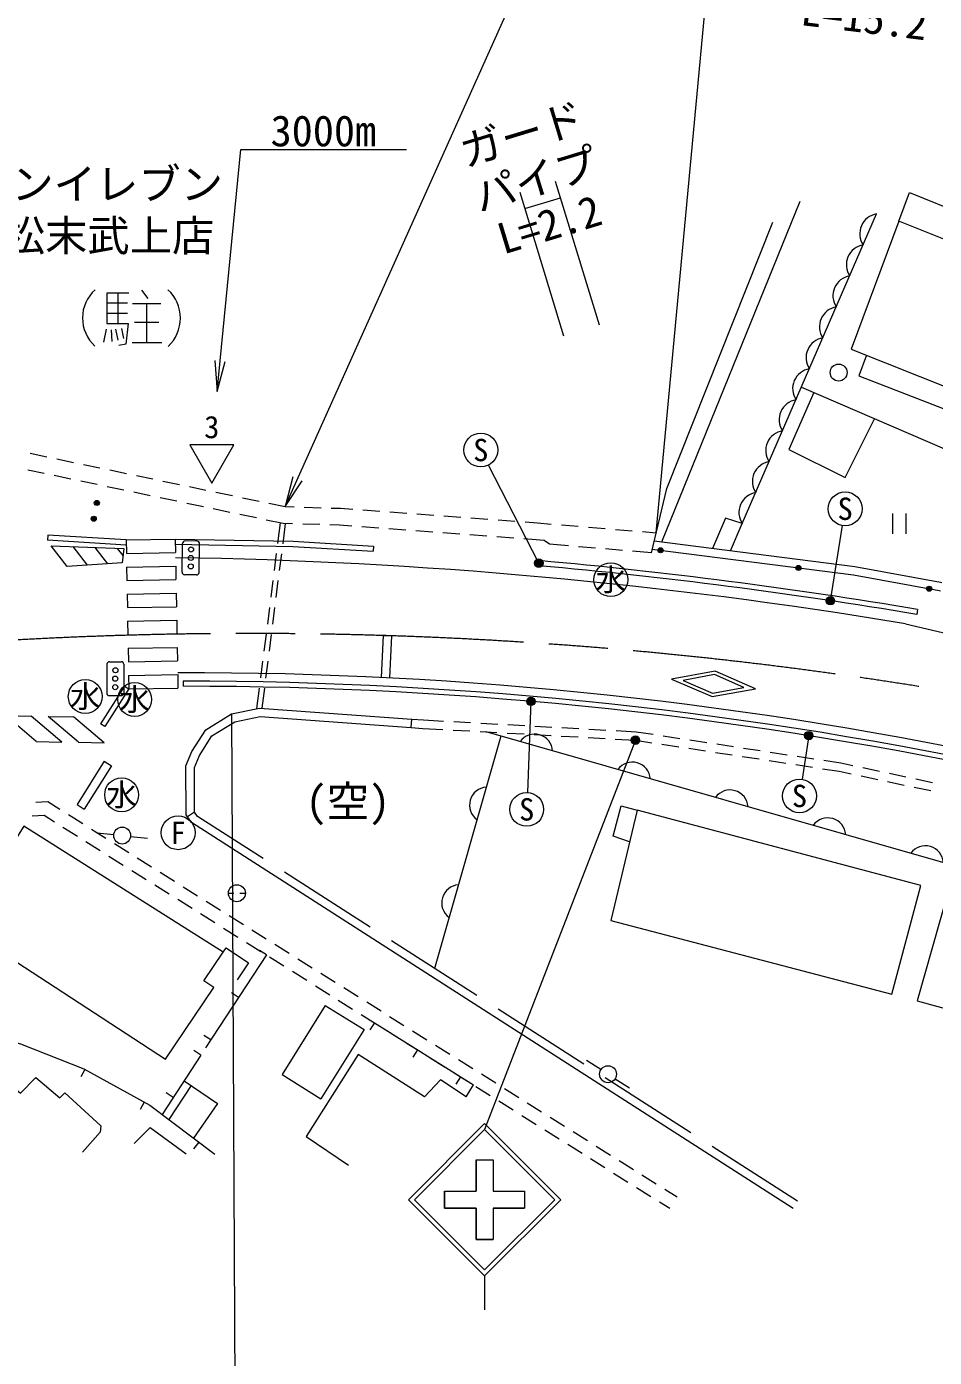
# Model space of a CAD drawing. Units: millimetres, scale not verified. Extents: x 40000 to 680000, y 20000 to 380000.
# Drawn here: x 186620 to 240230, y 262076 to 340678 of the extents above; entities that cross this region are included whole.
import ezdxf
from ezdxf.enums import TextEntityAlignment as Align

# ---------------------------------------------------------------- set-up
doc = ezdxf.new("R2010")
doc.units = ezdxf.units.MM
doc.header["$LTSCALE"] = 1000
doc.linetypes.add('CHAIN', pattern=[18.5, 12, -1.5, 3.5, -1.5])
doc.linetypes.add('DASHED', pattern=[7.5, 6, -1.5])
for name, color, linetype, lineweight in [('M-BGD', 7, 'Continuous', 13), ('M-BGD-EXST', 7, 'Continuous', 13), ('M-BMK', 2, 'CHAIN', 13), ('M-BMK-SRVR', 3, 'Continuous', 13), ('M-STR-HTXT', 7, 'Continuous', 13), ('M-STR-STRC', 7, 'Continuous', 13)]:
    doc.layers.add(name, color=color, linetype=linetype, lineweight=lineweight)
doc.layers.add('M-BMK-HTXT', color=7, linetype='Continuous')
doc.styles.add('ＭＳ ゴシック', font='')
doc.styles.get('ＭＳ ゴシック').set_extended_font_data('MS Gothic')

# ---------------------------------------------------------------- blocks, each defined once
blk = doc.blocks.new('open_arrow')
at = {"color": 0, "linetype": 'Continuous', "lineweight": -2}
blk.add_lwpolyline([(7.5, 1.25), (0, 0), (7.5, -1.25)], dxfattribs=at)

msp = doc.modelspace()

# ---------------------------------------------------------------- hatches: boundary and pattern name
at = {"layer": 'M-BGD'}
for points in [[(190618, 312543, -0.41421), (190768, 312693, -0.41421), (190918, 312543, -1)], [(190432, 311613, -0.41421), (190582, 311763, -0.41421), (190732, 311613, -1)], [(223905, 309749, -0.41421), (224055, 309899, -0.41421), (224205, 309749, -1)], [(232052, 308705, -0.41421), (232202, 308855, -0.41421), (232352, 308705, -1)], [(239771, 307479, -0.41421), (239921, 307629, -0.41421), (240071, 307479, -1)]]:
    msp.add_hatch(color=256, dxfattribs=at).paths.add_polyline_path(points)
at = {"layer": 'M-STR-HTXT'}
for points in [[(216951, 309223, -1), (216793, 308749, -1)], [(234292, 306914, -1), (233884, 306625, -0.41421), (233943, 306973, -0.41421)], [(216217, 300654, -1), (216588, 300990, -0.41421), (216570, 300637, -0.41421)], [(222790, 298650, -1), (222351, 298411, -0.41421), (222451, 298750, -0.41421)], [(232607, 298654, -0.41421), (232664, 299003, -0.41421), (233013, 298946, -1)]]:
    msp.add_hatch(color=256, dxfattribs=at).paths.add_polyline_path(points)

# ---------------------------------------------------------------- linework, layer by layer
at = {"layer": 'M-BGD'}
for p, q in [((224127, 310244), (232311, 330374)), ((228885, 311320), (236817, 329610)), ((192664, 324935), (191352, 324935)), ((191352, 324935), (191352, 323140)), ((192008, 324935), (192008, 323140)), ((193409, 325115), (193786, 324623)), ((191352, 324361), (192582, 324361)), ((192868, 324328), (194549, 324328)), ((193696, 324328), (193696, 322017)), ((191352, 323754), (192573, 323754)), ((191352, 323140), (192623, 323140)), ((192623, 323140), (192483, 321918)), ((192991, 323213), (194426, 323213)), ((191319, 322804), (191164, 322041)), ((191606, 322763), (191655, 322082)), ((191868, 322804), (192000, 322156)), ((192221, 322845), (192336, 322263)), ((192483, 321918), (192065, 321845)), ((192844, 322017), (194598, 322017)), ((232383, 319385), (249571, 311941)), ((186838, 315474), (187817, 315269)), ((187660, 314281), (186682, 314486)), ((188404, 315146), (189383, 314941)), ((189970, 314818), (190949, 314614)), ((191537, 314491), (192515, 314286)), ((189226, 313953), (188248, 314158)), ((190792, 313625), (189814, 313830)), ((193103, 314163), (194081, 313958)), ((194669, 313835), (195647, 313630)), ((192358, 313297), (191380, 313502)), ((193925, 312969), (192946, 313174)), ((195491, 312641), (194512, 312846)), ((196235, 313507), (197213, 313302)), ((197801, 313179), (198779, 312974)), ((199367, 312851), (200345, 312646)), ((197057, 312313), (196078, 312518)), ((198623, 311985), (197644, 312190)), ((200933, 312523), (201879, 312325)), ((201879, 312325), (202416, 312309)), ((203015, 312291), (204015, 312260)), ((204615, 312242), (205151, 312226)), ((205151, 312226), (205882, 312172)), ((206480, 312128), (207478, 312054)), ((200189, 311657), (199210, 311862)), ((201761, 311328), (200776, 311534)), ((201460, 310144), (201614, 311359)), ((202331, 311311), (201761, 311328)), ((201761, 310137), (201912, 311323)), ((203930, 311263), (202930, 311293)), ((208076, 312010), (209073, 311936)), ((209672, 311892), (210669, 311818)), ((211267, 311774), (212265, 311700)), ((212863, 311656), (213860, 311582)), ((214459, 311538), (215456, 311464)), ((216054, 311420), (216785, 311366)), ((216785, 311366), (217604, 311298)), ((237751, 311928), (237751, 310728)), ((238551, 311928), (238551, 310728)), ((205099, 311227), (204530, 311245)), ((205817, 311174), (205099, 311227)), ((207412, 311056), (206415, 311130)), ((209008, 310938), (208011, 311012)), ((210604, 310820), (209606, 310894)), ((212199, 310702), (211202, 310776)), ((213795, 310584), (212798, 310658)), ((215391, 310466), (214393, 310540)), ((218202, 311247), (219198, 311164)), ((219796, 311114), (220793, 311031)), ((221391, 310981), (222387, 310897)), ((222985, 310847), (223804, 310779)), ((216707, 310369), (215989, 310422)), ((217194, 310328), (216707, 310369)), ((217493, 310103), (217194, 310328)), ((218613, 310009), (217493, 310103)), ((220207, 309875), (219211, 309959)), ((221802, 309742), (220805, 309825)), ((223519, 309598), (222400, 309692)), ((201258, 308556), (201384, 309548)), ((201560, 308550), (201686, 309542)), ((201057, 306969), (201183, 307961)), ((201358, 306962), (201484, 307954)), ((200856, 305382), (200981, 306374)), ((201157, 305375), (201283, 306367)), ((200654, 303795), (200780, 304787)), ((200956, 303788), (201082, 304780)), ((200453, 302207), (200579, 303199)), ((200755, 302200), (200880, 303192)), ((200224, 300397), (200378, 301612)), ((200529, 300419), (200679, 301605)), ((209337, 299279), (209373, 299778)), ((209373, 299778), (210052, 299728)), ((210052, 299728), (211245, 299662)), ((211844, 299629), (212842, 299573)), ((213441, 299540), (214440, 299484)), ((209337, 299279), (210020, 299229)), ((210020, 299229), (211203, 299164)), ((214630, 298771), (210709, 285051)), ((211802, 299130), (212800, 299075)), ((213400, 299041), (214398, 298986)), ((260077, 285782), (213756, 299021)), ((214997, 298952), (215995, 298897)), ((215039, 299451), (216037, 299395)), ((216595, 298863), (217593, 298808)), ((216636, 299362), (217635, 299306)), ((218192, 298774), (219191, 298719)), ((218234, 299273), (219232, 299217)), ((219831, 299184), (220830, 299128)), ((221429, 299095), (222622, 299029)), ((222622, 299029), (223619, 298877)), ((224212, 298787), (225201, 298636)), ((219790, 298685), (220788, 298630)), ((221387, 298597), (222570, 298531)), ((222570, 298531), (223548, 298382)), ((224141, 298292), (225130, 298141)), ((225723, 298051), (226712, 297901)), ((225794, 298546), (226782, 298396)), ((227375, 298306), (228364, 298155)), ((228957, 298065), (229946, 297915)), ((227305, 297811), (228293, 297660)), ((228887, 297570), (229875, 297420)), ((230468, 297329), (231457, 297179)), ((230539, 297824), (231528, 297674)), ((232121, 297584), (233110, 297434)), ((233703, 297343), (234700, 297192)), ((234700, 297192), (235420, 297038)), ((232050, 297089), (233039, 296939)), ((233632, 296848), (234610, 296700)), ((234610, 296700), (235319, 296549)), ((235906, 296424), (236884, 296216)), ((236007, 296914), (236985, 296705)), ((237572, 296581), (238550, 296372)), ((237471, 296091), (238449, 295883)), ((239036, 295758), (240014, 295550)), ((239137, 296248), (240115, 296039)), ((187157, 294878), (187869, 294900)), ((187869, 294900), (188582, 294453)), ((186938, 294071), (187650, 294093)), ((187650, 294093), (188260, 293710)), ((189090, 294133), (189937, 293602)), ((196541, 294278), (196129, 293994)), ((188768, 293391), (189615, 292859)), ((190445, 293282), (191292, 292751)), ((190123, 292540), (190970, 292008)), ((191763, 292948), (190768, 293047)), ((191800, 292431), (192647, 291899)), ((192758, 292848), (193753, 292749)), ((191478, 291689), (192325, 291157)), ((192833, 290838), (193679, 290306)), ((193155, 291580), (194002, 291048)), ((194510, 290729), (195357, 290197)), ((194188, 289987), (195034, 289455)), ((195865, 289878), (196711, 289346)), ((198540, 289492), (198865, 289492)), ((199215, 289492), (199540, 289492)), ((195542, 289136), (196389, 288604)), ((197219, 289027), (198066, 288495)), ((196897, 288285), (197744, 287753)), ((198574, 288176), (199421, 287644)), ((198252, 287434), (199099, 286902)), ((199929, 287325), (200776, 286793)), ((199607, 286583), (200454, 286051)), ((200785, 285843), (200367, 286117)), ((201284, 286474), (202131, 285942)), ((200785, 285843), (197190, 280352)), ((200962, 285732), (201809, 285200)), ((202639, 285623), (203486, 285091)), ((202317, 284881), (203164, 284349)), ((203994, 284772), (204841, 284240)), ((203672, 284030), (204519, 283498)), ((205349, 283921), (206196, 283389)), ((199142, 283333), (198723, 283607)), ((205027, 283179), (205873, 282647)), ((206704, 283070), (207551, 282538)), ((204257, 282866), (201703, 278779)), ((204257, 282866), (206547, 281435)), ((206382, 282328), (207228, 281796)), ((208059, 282219), (208905, 281687)), ((206547, 281435), (203993, 277348)), ((207162, 281837), (206897, 281414)), ((207162, 281837), (213009, 278165)), ((207736, 281476), (208583, 280945)), ((197498, 280823), (197080, 281097)), ((209091, 280625), (209938, 280094)), ((209413, 281368), (210260, 280836)), ((196916, 279934), (194619, 276428)), ((196916, 279934), (196497, 280208)), ((209703, 280241), (209437, 279818)), ((210768, 280517), (211615, 279985)), ((190061, 279085), (189820, 278647)), ((210446, 279774), (211293, 279242)), ((212123, 279666), (212970, 279134)), ((220536, 279071), (219694, 279611)), ((201703, 278779), (203993, 277348)), ((211801, 278923), (212648, 278391)), ((212243, 278646), (211977, 278222)), ((213478, 278815), (214325, 278283)), ((221377, 278531), (222219, 277991)), ((195272, 277425), (194854, 277698)), ((196335, 278135), (195019, 276125)), ((212570, 277466), (213009, 278165)), ((213156, 278072), (214003, 277540)), ((214833, 277964), (215680, 277432)), ((193565, 277156), (193324, 276718)), ((214511, 277221), (215358, 276689)), ((216188, 277113), (217035, 276581)), ((215866, 276370), (216713, 275838)), ((217543, 276262), (218390, 275730)), ((217221, 275519), (218067, 274987)), ((218898, 275411), (219745, 274879)), ((196785, 274789), (196483, 274390)), ((218576, 274668), (219422, 274136)), ((220253, 274559), (221099, 274028)), ((219930, 273817), (220777, 273285)), ((221607, 273708), (222454, 273177)), ((221285, 272966), (222132, 272434)), ((222962, 272857), (223809, 272325)), ((222640, 272115), (223487, 271583)), ((224317, 272006), (225030, 271558)), ((223995, 271264), (224605, 270881))]:
    msp.add_line(p, q, dxfattribs=at)
at = {"layer": 'M-BGD', "linetype": 'DASHED'}
msp.add_line((228193, 309722), (228885, 311320), dxfattribs=at)
for points in [[(238135, 329189), (238767, 330883), (244824, 328429)], [(236215, 321274), (235759, 320060), (244033, 316844), (244483, 317969)], [(228885, 311320), (227902, 311649), (227119, 309860)], [(232153, 271295), (196710, 294032), (196541, 294278)], [(198227, 286012), (198402, 286273), (199729, 285384), (199055, 284378)]]:
    msp.add_lwpolyline(points, dxfattribs=at)
at = {"layer": 'M-BGD'}
for points in [[(223519, 309598), (224435, 313391), (230691, 329122)], [(233120, 319066), (231637, 315694), (234968, 314041), (236691, 317519)], [(223570, 309811), (235450, 308288), (240507, 307373), (240583, 307359)], [(223689, 310300), (235527, 308783), (240598, 307865), (240677, 307850)], [(231883, 270874), (196355, 293665), (196041, 294121), (196026, 297011), (196375, 297867), (197195, 299148), (198729, 300083), (200379, 300430), (209373, 299778)], [(196541, 294278), (196527, 296914), (196821, 297636), (197554, 298781), (198916, 299611), (200413, 299926), (209337, 299279)], [(222224, 292519), (221267, 292867), (221740, 294648), (222672, 294401)], [(178529, 282210), (180128, 281992), (182581, 281585), (186256, 280590), (190007, 279115), (193902, 276970), (197734, 274070)], [(212570, 277466), (211071, 278465), (210123, 277459), (206197, 279964), (203120, 275130), (205634, 273425)], [(179480, 273866), (176966, 276168), (179793, 279180), (181953, 277361), (184077, 279522), (186266, 277690), (187160, 278607), (188590, 277407), (188878, 277694), (191001, 275758), (190968, 275378), (189913, 274194)], [(195921, 278416), (197897, 277073), (196480, 275019)], [(192962, 274705), (193919, 275645), (196046, 274095)]]:
    msp.add_lwpolyline(points, dxfattribs=at)
for points in [[(238135, 329189), (235315, 321633), (245552, 317542), (246996, 321176), (247657, 320974), (248757, 323985), (247847, 324317), (248751, 326936), (244824, 328429), (244128, 326782)], [(221119, 287877), (237715, 283521), (239423, 289955), (222672, 294401)], [(186463, 293451), (182737, 287560), (194823, 279683), (197668, 283930), (197092, 284316), (198227, 286012)], [(241028, 289506), (239206, 283136), (255813, 278596), (257514, 284984)]]:
    msp.add_lwpolyline(points, close=True, dxfattribs=at)
for centre, radius in [((234576, 320242), 500), ((190768, 312543), 150), ((190582, 311613), 150), ((224055, 309749), 150), ((232202, 308705), 150), ((239921, 307479), 150), ((192261, 292898), 500), ((199040, 289492), 500), ((220956, 278801), 500)]:
    msp.add_circle(centre, radius, dxfattribs=at)
for centre, radius, start, end in [((237008, 328441), 1185, 99.3014, 213.81161), ((236215, 326611), 1185, 99.3014, 213.81161), ((235422, 324782), 1185, 99.3014, 213.81161), ((192146, 323468), 2228, 131.69789, 228.01917), ((193423, 323460), 2282, 312.86378, 47.4164), ((234629, 322953), 1185, 99.3014, 213.81161), ((233836, 321124), 1185, 99.3014, 213.81161), ((233043, 319295), 1185, 99.3014, 213.81161), ((232249, 317466), 1185, 99.3014, 213.81161), ((231456, 315637), 1185, 99.3014, 213.81161), ((230663, 313808), 1185, 99.3014, 213.81161), ((229870, 311979), 1185, 99.3014, 213.81161), ((216625, 297823), 1064, 4.06559, 144.03368), ((222394, 296174), 1064, 4.06559, 144.03368), ((213844, 294696), 1064, 94.06559, 234.03368), ((228163, 294525), 1064, 4.06559, 144.03368), ((233932, 292876), 1064, 4.06559, 144.03368), ((239701, 291227), 1064, 4.06559, 144.03368), ((212196, 288927), 1064, 94.06559, 234.03368)]:
    msp.add_arc(centre, radius, start, end, dxfattribs=at)
at = {"layer": 'M-BGD-EXST'}
for centre in [(221118, 308011), (190083, 301113), (192998, 300934), (192229, 295306), (195566, 293064)]:
    msp.add_circle(centre, 1000, dxfattribs=at)
at = {"layer": 'M-BMK'}
msp.add_arc((199874, 54833), 250000, 73.59036, 96.49769, dxfattribs=at)
at = {"layer": 'M-BMK-SRVR'}
msp.add_lwpolyline([(197555, 313720), (198855, 315972), (196255, 315972)], close=True, dxfattribs=at)
at = {"layer": 'M-STR-HTXT'}
for p, q in [((223804, 310779), (226964, 344569)), ((220450, 323039), (217863, 331531)), ((218346, 322398), (215759, 330889)), ((216050, 329933), (218155, 330574)), ((216872, 308986), (213899, 314779)), ((234088, 306769), (234802, 311211)), ((216402, 300822), (216192, 295442)), ((198729, 300083), (198922, 258824)), ((232810, 298800), (232415, 296227)), ((222570, 298531), (213668, 275538))]:
    msp.add_line(p, q, dxfattribs=at)
for points in [[(201879, 312325), (219466, 351539), (236833, 351539)], [(197865, 319129), (199267, 333411), (209062, 333411)]]:
    msp.add_lwpolyline(points, dxfattribs=at)
for centre in [(216872, 308986), (234088, 306769), (216402, 300822), (222570, 298531), (232810, 298800)]:
    msp.add_circle(centre, 250, dxfattribs=at)
at = {"layer": 'M-STR-STRC'}
for p, q in [((187876, 310639), (187858, 310340)), ((192497, 310359), (187876, 310639)), ((192503, 310058), (187858, 310340)), ((189021, 308783), (188060, 310018)), ((190221, 308868), (189368, 309965)), ((191422, 308954), (190677, 309911)), ((192313, 309438), (191986, 309857)), ((192497, 310359), (195397, 310412)), ((192497, 310359), (192512, 309559)), ((195397, 310412), (195411, 309612)), ((195803, 308455), (195835, 310154)), ((196688, 310288), (195988, 310301)), ((196803, 308436), (196835, 310135)), ((207099, 309991), (207080, 309691)), ((192512, 309559), (195411, 309612)), ((216858, 308837), (216885, 309135)), ((192526, 308759), (195426, 308812)), ((192526, 308759), (192541, 307959)), ((195426, 308812), (195441, 308012)), ((196650, 308289), (195950, 308302)), ((192541, 307959), (195441, 308012)), ((192556, 307159), (195455, 307212)), ((192556, 307159), (192570, 306359)), ((195455, 307212), (195470, 306412)), ((192570, 306359), (195470, 306412)), ((239234, 306251), (239184, 305956)), ((192585, 305559), (195484, 305613)), ((192585, 305559), (192600, 304760)), ((195484, 305613), (195499, 304813)), ((238515, 305409), (340762, 281004)), ((192600, 304760), (195499, 304813)), ((207678, 304711), (207555, 302230)), ((207678, 304711), (208177, 304686)), ((208177, 304686), (208055, 302205)), ((192614, 303960), (195514, 304013)), ((192614, 303960), (192629, 303160)), ((195514, 304013), (195528, 303213)), ((191362, 303016), (191355, 301316)), ((191512, 303165), (192212, 303162)), ((192362, 303012), (192355, 301312)), ((192629, 303160), (195528, 303213)), ((192643, 302360), (195543, 302413)), ((192643, 302360), (192658, 301560)), ((195543, 302413), (195558, 301613)), ((195869, 302015), (195869, 301715)), ((192406, 301722), (190976, 299501)), ((192658, 301560), (191229, 299339)), ((191504, 301165), (192204, 301162)), ((192406, 301722), (192658, 301560)), ((192658, 301560), (195558, 301613)), ((185388, 299984), (186888, 299956)), ((187191, 298450), (185388, 299984)), ((188690, 298423), (186888, 299956)), ((187887, 299938), (189387, 299910)), ((189690, 298404), (187887, 299938)), ((191190, 298376), (189387, 299910)), ((191229, 299339), (190976, 299501)), ((187191, 298450), (188690, 298423)), ((189690, 298404), (191190, 298376)), ((191204, 297283), (189598, 294726)), ((191204, 297283), (191627, 297017)), ((191627, 297017), (190022, 294461)), ((189598, 294726), (190022, 294461)), ((209168, 271391), (213668, 275891)), ((218168, 271391), (213668, 275891)), ((209521, 271391), (213668, 275538)), ((217815, 271391), (213668, 275538)), ((213169, 273751), (214169, 273751)), ((213169, 273751), (213169, 271891)), ((214169, 273751), (214169, 271891)), ((209168, 271391), (213668, 266891)), ((209521, 271391), (213668, 267244)), ((211308, 271891), (213169, 271891)), ((211308, 271891), (211308, 270891)), ((213668, 267244), (217815, 271391)), ((213668, 266891), (218168, 271391)), ((214169, 271891), (216028, 271891)), ((216028, 271891), (216028, 270891)), ((211308, 270891), (213169, 270891)), ((213169, 270891), (213168, 269031)), ((214169, 270891), (214168, 269031)), ((214169, 270891), (216028, 270891)), ((213168, 269031), (214168, 269031)), ((213668, 266891), (213668, 264891))]:
    msp.add_line(p, q, dxfattribs=at)
for points in [[(188060, 310018), (192352, 309843), (192272, 309014), (189021, 308783)], [(195397, 310412), (202362, 310280), (207099, 309991)], [(195402, 310112), (202350, 309980), (207080, 309691)]]:
    msp.add_lwpolyline(points, dxfattribs=at)
for points in [[(227103, 301110), (229672, 301571), (227274, 302601), (224705, 302139)], [(227126, 301309), (228981, 301651), (227251, 302402), (225396, 302060)], [(211308, 271891), (213169, 271891), (213169, 273751), (214169, 273751), (214169, 271891), (216028, 271891), (216028, 270891), (214169, 270891), (214168, 269031), (213168, 269031), (213169, 270891), (211308, 270891)]]:
    msp.add_lwpolyline(points, close=True, dxfattribs=at)
for centre, radius in [((213442, 315669), 1000), ((234961, 312199), 1000), ((196328, 309795), 150), ((196309, 308795), 150), ((196319, 309295), 150), ((191860, 302664), 150), ((191858, 302164), 150), ((191856, 301664), 150), ((232263, 295238), 1000), ((216153, 294443), 1000)]:
    msp.add_circle(centre, radius, dxfattribs=at)
for centre, radius, start, end in [((195985, 310151), 150, 88.91527, 178.91527), ((196685, 310138), 150, 358.91527, 88.91527), ((190998, 20494), 288850, 80.53146, 89.12339), ((190998, 20494), 289800, 80.41863, 84.87499), ((195953, 308452), 150, 178.91527, 268.91527), ((196653, 308438), 150, 268.91527, 358.91527), ((190998, 20494), 289500, 80.41863, 84.87499), ((191512, 303015), 150, 89.77563, 179.77563), ((192212, 303012), 150, 359.77563, 89.77563), ((195969, 67489), 235026, 77.71583, 90.10425), ((195969, 67489), 234526, 77.71736, 90.02448), ((191505, 301315), 150, 179.77563, 269.77563), ((192205, 301312), 150, 269.77563, 359.77563), ((195969, 67489), 234226, 77.71736, 90.02448)]:
    msp.add_arc(centre, radius, start, end, dxfattribs=at)

# ---------------------------------------------------------------- block references
at = {"layer": 'M-STR-HTXT', "xscale": 240, "yscale": 240}
for p, rotation in [((197865, 319129), 84.4), ((201879, 312325), 65.8)]:
    msp.add_blockref('open_arrow', p, dxfattribs=dict(at, rotation=rotation))

# ---------------------------------------------------------------- texts
at = {"layer": 'M-BGD', "style": 'ＭＳ ゴシック'}
msp.add_text('(空)', height=1833, dxfattribs=at).set_placement((205591, 294915), align=Align.MIDDLE_CENTER)
at = {"layer": 'M-BGD-EXST', "style": 'ＭＳ ゴシック'}
for s, p in [('水', (221118, 308011)), ('水', (190083, 301113)), ('水', (192998, 300934)), ('水', (192229, 295306)), ('F', (195566, 293064))]:
    msp.add_text(s, height=1320, dxfattribs=at).set_placement(p, align=Align.MIDDLE_CENTER)
at = {"layer": 'M-BMK-HTXT', "style": 'ＭＳ ゴシック'}
for s, p in [('セブンイレブン', (189467, 331384)), ('下松末武上店', (190206, 328333))]:
    msp.add_text(s, height=1833, dxfattribs=at).set_placement(p, align=Align.MIDDLE_CENTER)
at = {"layer": 'M-BMK-SRVR', "style": 'ＭＳ ゴシック'}
msp.add_text('3', height=1320, dxfattribs=at).set_placement((197555, 315972), align=Align.BOTTOM_CENTER)
at = {"layer": 'M-STR-HTXT', "style": 'ＭＳ ゴシック'}
for s, rotation, p in [('L=15.2', 353, (236201, 342142)), ('L=2.2', 16.945, (217219, 329871))]:
    msp.add_text(s, height=1833, rotation=rotation, dxfattribs=at).set_placement(p, align=Align.TOP_CENTER)
for s, p in [('ガード', (216286, 332932)), ('パイプ', (217102, 330253))]:
    msp.add_text(s, height=1833, rotation=16.945, dxfattribs=at).set_placement(p, align=Align.BOTTOM_CENTER)
msp.add_text('3000m', height=1833, dxfattribs=at).set_placement((201027, 333056), align=Align.BOTTOM_LEFT)
at = {"layer": 'M-STR-STRC', "style": 'ＭＳ ゴシック'}
for p in [(213442, 315669), (234961, 312199), (232263, 295238), (216153, 294443)]:
    msp.add_text('S', height=1320, dxfattribs=at).set_placement(p, align=Align.MIDDLE_CENTER)

doc.saveas('drawing.dxf')
